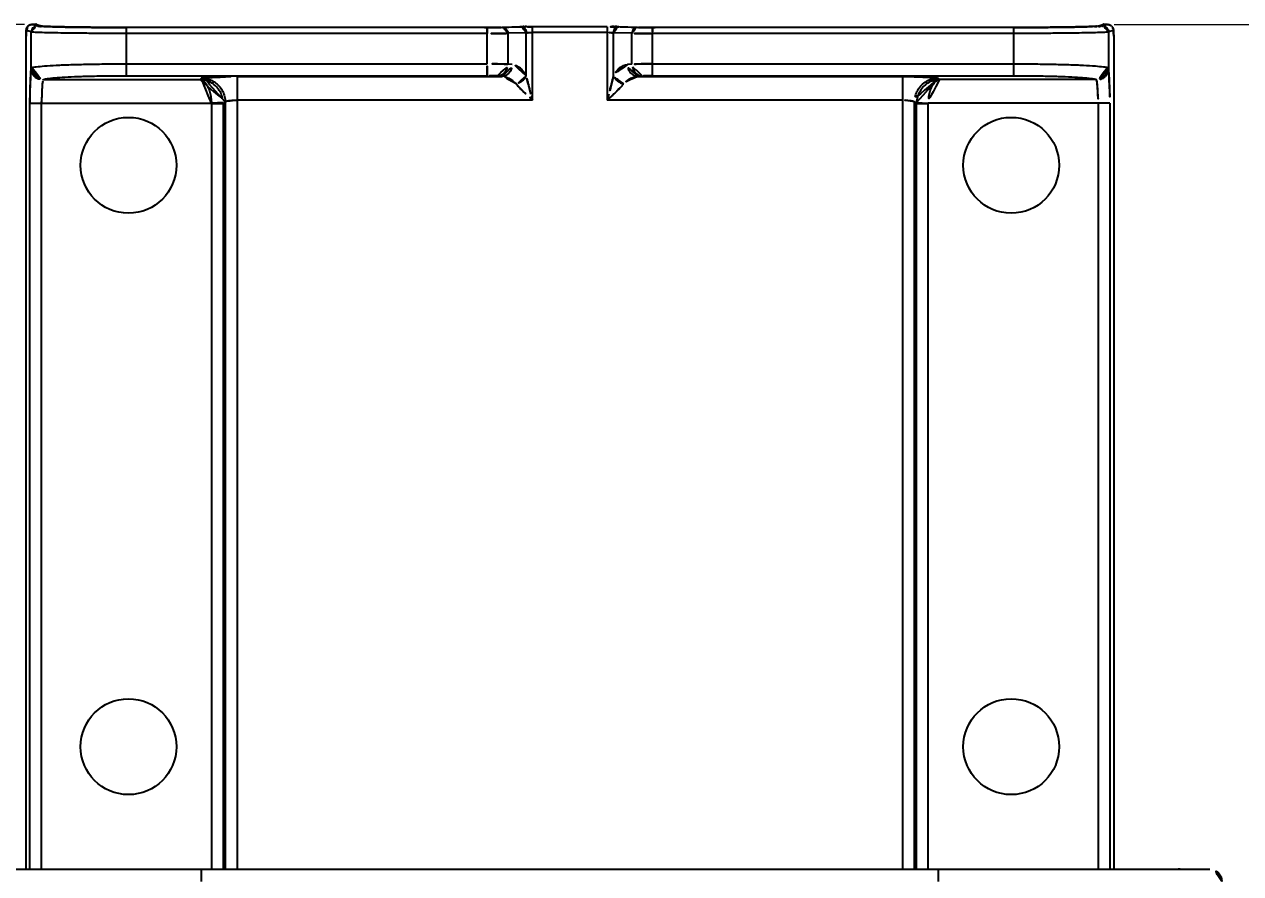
# Model space of a CAD drawing. Extents: x 16296660632 to 16296671741, y -37409619871 to -37409613952.
# Drawn here: x 16296666525 to 16296667037, y -37409616339 to -37409615981 of the extents above; entities that cross this region are included whole.
import ezdxf

# ---------------------------------------------------------------- set-up
doc = ezdxf.new("R2010")
doc.units = 0
doc.header["$LTSCALE"] = 10
doc.header["$MEASUREMENT"] = 0
doc.header["$PDMODE"] = 3
doc.header["$PDSIZE"] = -10
doc.layers.get('0').update_dxf_attribs({"linetype": 'CONTINUOUS'})
doc.layers.get('DEFPOINTS').update_dxf_attribs({"linetype": 'CONTINUOUS'})
doc.styles.add('Daelim Dimension', font='')
doc.styles.get('Daelim Dimension').set_extended_font_data('나눔고딕')
doc.dimstyles.new('DEFAULT', dxfattribs={"dimscale": 2, "dimtxt": 2, "dimasz": 2, "dimexe": 0, "dimexo": 2, "dimgap": 1, "dimtad": 1, "dimdec": 1, "dimzin": 9, "dimdsep": 46, "dimtxsty": 'Daelim Dimension', "dimcen": 0.5, "dimclrd": 252, "dimclre": 252, "dimclrt": 3, "dimadec": 1, "dimazin": 0, "dimtfac": 1, "dimtdec": 1, "dimtix": 1, "dimtmove": 0, "dimatfit": 3, "dimfxl": 1, "dimtolj": 1, "dimtzin": 1, "dimlwd": 9, "dimlwe": 9, "dimarcsym": 0})

# ---------------------------------------------------------------- blocks, each defined once
blk = doc.blocks.new('*D14')
at = {"color": 5, "lineweight": 9, "transparency": 16777216}
for p, q in [((16296666524.84889, -37409615981.183327), (16296665989.482571, -37409615981.183327)), ((16296665989.482571, -37409616453.130371), (16296665989.482571, -37409615985.183327)), ((16296666509.50843, -37409616457.130371), (16296665989.482571, -37409616457.130371))]:
    blk.add_line(p, q, dxfattribs=at)
at = {"color": 5, "transparency": 16777216}
for points in [[(16296665988.81591, -37409615985.183327), (16296665990.14924, -37409615985.183327), (16296665989.482571, -37409615981.183327)], [(16296665988.81591, -37409616453.130371), (16296665990.14924, -37409616453.130371), (16296665989.482571, -37409616457.130371)]]:
    blk.add_solid(points, dxfattribs=at)
at = {"layer": 'DEFPOINTS', "color": 0, "transparency": 16777216}
for p in [(16296665989.482571, -37409615981.183327), (16296666528.84889, -37409615981.183327), (16296666513.50843, -37409616457.130371)]:
    blk.add_point(p, dxfattribs=at)
at = {"color": 7, "lineweight": 0, "transparency": 16777216, "insert": (16296665960.265129, -37409616219.156853), "char_height": 50, "attachment_point": 5, "rotation": 90, "style": 'Daelim Dimension'}
blk.add_mtext('\\A1;476', dxfattribs=at)
blk = doc.blocks.new('*D18')
at = {"color": 5, "lineweight": 9, "transparency": 16777216}
for p, q in [((16296666984.05685, -37409615981.176826), (16296667317.70569, -37409615981.176826)), ((16296667317.70569, -37409615985.176826), (16296667317.70569, -37409617133.132668)), ((16296667313.70569, -37409617137.132668), (16296667317.70569, -37409617137.132668))]:
    blk.add_line(p, q, dxfattribs=at)
at = {"color": 5, "transparency": 16777216}
for points in [[(16296667317.039021, -37409615985.176826), (16296667318.372351, -37409615985.176826), (16296667317.70569, -37409615981.176826)], [(16296667317.039021, -37409617133.132668), (16296667318.372351, -37409617133.132668), (16296667317.70569, -37409617137.132668)]]:
    blk.add_solid(points, dxfattribs=at)
at = {"layer": 'DEFPOINTS', "color": 0, "transparency": 16777216}
for p in [(16296666980.05685, -37409615981.176826), (16296667317.70569, -37409617137.132668), (16296667317.70569, -37409617137.132668)]:
    blk.add_point(p, dxfattribs=at)
at = {"color": 7, "lineweight": 0, "transparency": 16777216, "insert": (16296667288.488239, -37409616559.154747), "char_height": 50, "attachment_point": 5, "rotation": 90, "style": 'Daelim Dimension'}
blk.add_mtext('\\A1;1156', dxfattribs=at)

msp = doc.modelspace()

# ---------------------------------------------------------------- linework, layer by layer
at = {"color": 9, "linetype": 'Continuous'}
for p, q in [((16296666530.208031, -37409615981.901016), (16296666528.144239, -37409615981.213654)), ((16296666529.768169, -37409615981.171806), (16296666529.76824, -37409615981.171806)), ((16296666529.76824, -37409615981.171806), (16296666529.77923, -37409615981.172478)), ((16296666529.77923, -37409615981.172478), (16296666531.961149, -37409615981.899193)), ((16296666530.09523, -37409615981.223557), (16296666530.08354, -37409615981.219749)), ((16296666719.877279, -37409615982.521332), (16296666567.656639, -37409615982.521332)), ((16296666567.656639, -37409615982.521332), (16296666567.656639, -37409616002.812531)), ((16296666724.38098, -37409615982.459198), (16296666724.40802, -37409615982.458923)), ((16296666734.166969, -37409615982.22023), (16296666726.37274, -37409615982.455872)), ((16296666733.62015, -37409615982.179871), (16296666733.64735, -37409615982.179604)), ((16296666733.62015, -37409615982.179871), (16296666733.64735, -37409615982.179604)), ((16296666737.19805, -37409615982.143677), (16296666737.19805, -37409615982.143806)), ((16296666770.466, -37409615982.172234), (16296666738.930111, -37409615982.172234)), ((16296666738.930111, -37409616013.102013), (16296666738.930111, -37409615982.172234)), ((16296666770.466, -37409615982.172234), (16296666770.466, -37409616013.102013)), ((16296666772.34482, -37409615982.143677), (16296666772.34482, -37409615982.143806)), ((16296666783.023371, -37409615982.455872), (16296666775.229139, -37409615982.22023)), ((16296666775.92272, -37409615982.179871), (16296666775.895519, -37409615982.179604)), ((16296666775.895519, -37409615982.179604), (16296666775.92272, -37409615982.179871)), ((16296666785.1619, -37409615982.459198), (16296666785.134859, -37409615982.458923)), ((16296666941.73947, -37409615982.521332), (16296666789.589479, -37409615982.521332)), ((16296666941.73947, -37409616002.812531), (16296666941.73947, -37409615982.521332)), ((16296666977.434959, -37409615981.899193), (16296666979.616871, -37409615981.172478)), ((16296666981.25186, -37409615981.213654), (16296666979.18808, -37409615981.901016)), ((16296666979.30088, -37409615981.223557), (16296666979.31275, -37409615981.219704)), ((16296666979.616871, -37409615981.172478), (16296666979.628309, -37409615981.171806)), ((16296666979.628309, -37409615981.171806), (16296666979.62837, -37409615981.171806)), ((16296666525.51915, -37409615986.168556), (16296666525.512289, -37409615986.168556)), ((16296666525.51232, -37409615986.151863), (16296666525.51915, -37409615986.168556)), ((16296666527.71133, -37409615984.400597), (16296666525.647671, -37409615983.713272)), ((16296666527.711411, -37409615999.7509), (16296666527.71133, -37409615984.400597)), ((16296666719.87755, -37409615985.02095), (16296666567.659109, -37409615985.02095)), ((16296666719.87755, -37409615997.819382), (16296666719.87755, -37409615985.02095)), ((16296666736.33213, -37409615984.719841), (16296666728.5378, -37409615984.95549)), ((16296666728.5378, -37409615984.95549), (16296666728.5378, -37409615997.950401)), ((16296666736.332029, -37409616002.903969), (16296666736.33213, -37409615984.719841)), ((16296666770.4662, -37409615984.671837), (16296666738.930111, -37409615984.671837)), ((16296666780.858311, -37409615984.95549), (16296666773.063681, -37409615984.719833)), ((16296666773.064079, -37409616002.903969), (16296666773.063681, -37409615984.719833)), ((16296666780.858311, -37409615997.950401), (16296666780.858311, -37409615984.95549)), ((16296666941.737, -37409615985.02095), (16296666789.51856, -37409615985.02095)), ((16296666789.518881, -37409616002.812531), (16296666789.51856, -37409615985.02095)), ((16296666981.68478, -37409615984.400597), (16296666981.68461, -37409615999.750366)), ((16296666983.74844, -37409615983.713272), (16296666981.68478, -37409615984.400597)), ((16296666983.876961, -37409615986.168556), (16296666983.883789, -37409615986.151863)), ((16296666983.88381, -37409615986.168556), (16296666983.876961, -37409615986.168556)), ((16296666567.656639, -37409615997.819382), (16296666719.87755, -37409615997.819382)), ((16296666730.43442, -37409615998.122566), (16296666728.5378, -37409615997.950401)), ((16296666780.858311, -37409615997.950401), (16296666778.961691, -37409615998.122566)), ((16296666789.51856, -37409615997.819382), (16296666941.73947, -37409615997.819382)), ((16296666567.656639, -37409616002.812531), (16296666719.85581, -37409616002.812531)), ((16296666614.442881, -37409616003.115707), (16296666726.104151, -37409616003.1157)), ((16296666614.442881, -37409616003.115707), (16296666614.442881, -37409616337.130432)), ((16296666726.104151, -37409616003.1157), (16296666724.20767, -37409616002.94355)), ((16296666785.188431, -37409616002.94355), (16296666783.29196, -37409616003.1157)), ((16296666783.29196, -37409616003.1157), (16296666894.95323, -37409616003.115707)), ((16296666789.518881, -37409616002.812531), (16296666941.73947, -37409616002.812531)), ((16296666894.95323, -37409616337.130478), (16296666894.95323, -37409616003.115707)), ((16296666532.911369, -37409616004.425903), (16296666598.898211, -37409616004.425903)), ((16296666599.46343, -37409616003.860687), (16296666598.898211, -37409616004.425903)), ((16296666910.49789, -37409616004.425903), (16296666909.932671, -37409616003.860687)), ((16296666976.48477, -37409616004.425911), (16296666910.49789, -37409616004.425903)), ((16296666609.44973, -37409616013.846977), (16296666608.636181, -37409616014.660522)), ((16296666609.44973, -37409616013.846977), (16296666609.44973, -37409616337.130432)), ((16296666738.930111, -37409616013.102013), (16296666614.442881, -37409616013.102013)), ((16296666894.95323, -37409616013.102013), (16296666770.466, -37409616013.102013)), ((16296666900.75992, -37409616014.660522), (16296666899.946381, -37409616013.846977)), ((16296666899.946381, -37409616337.130478), (16296666899.946381, -37409616013.846977)), ((16296666527.091379, -37409616014.412201), (16296666603.636869, -37409616014.412201)), ((16296666527.091379, -37409616337.130432), (16296666527.091379, -37409616014.412201)), ((16296666532.08453, -37409616337.130432), (16296666532.08453, -37409616014.412201)), ((16296666608.62278, -37409616014.164558), (16296666603.636869, -37409616014.412201)), ((16296666608.636181, -37409616014.660522), (16296666603.64304, -37409616014.660522)), ((16296666603.64304, -37409616014.660522), (16296666603.64304, -37409616337.130432)), ((16296666608.636181, -37409616014.660522), (16296666608.636181, -37409616337.130432)), ((16296666905.753071, -37409616014.660522), (16296666900.75992, -37409616014.660522)), ((16296666900.75992, -37409616337.130478), (16296666900.75992, -37409616014.660522)), ((16296666900.773331, -37409616014.164558), (16296666905.75923, -37409616014.412201)), ((16296666905.753071, -37409616337.130478), (16296666905.753071, -37409616014.660522)), ((16296666982.304729, -37409616014.412201), (16296666905.75923, -37409616014.412201)), ((16296666977.311581, -37409616014.411613), (16296666977.311581, -37409616337.130432)), ((16296666982.304729, -37409616014.412201), (16296666982.304729, -37409616337.130432)), ((16296666599.52136, -37409616342.392113), (16296666599.52136, -37409616337.130432)), ((16296666909.87476, -37409616337.130432), (16296666909.87476, -37409616342.392113))]:
    msp.add_line(p, q, dxfattribs=at)
at = {"color": 7, "linetype": 'Continuous'}
for p, q in [((16296666530.09523, -37409615981.223557), (16296666532.277149, -37409615981.950279)), ((16296666724.38098, -37409615982.459198), (16296666733.62015, -37409615982.179871)), ((16296666775.92272, -37409615982.179871), (16296666785.16189, -37409615982.459198)), ((16296666977.146021, -37409615981.941269), (16296666979.30088, -37409615981.223557)), ((16296666525.512289, -37409616337.130432), (16296666525.512289, -37409615986.168556)), ((16296666983.88381, -37409615986.168556), (16296666983.88381, -37409616337.130432)), ((16296666484.966961, -37409616337.130432), (16296667024.42915, -37409616337.130432))]:
    msp.add_line(p, q, dxfattribs=at)
at = {"color": 9, "linetype": 'Continuous'}
for centre in [(16296666568.69805, -37409616040.564201), (16296666940.69805, -37409616040.564201), (16296666568.69805, -37409616285.564201), (16296666940.69805, -37409616285.564201)]:
    msp.add_circle(centre, 20.192124, dxfattribs=at)
at = {"color": 7, "linetype": 'Continuous'}
msp.add_arc((16296667024.42915, -37409616342.130432), 5, 356.99990053, 90, dxfattribs=at)
for points, start_tangent, end_tangent in [([(16296666526.19241, -37409615982.142952), (16296666526.10111, -37409615982.263), (16296666525.869101, -37409615982.659142), (16296666525.713449, -37409615983.081123), (16296666525.631741, -37409615983.484047), (16296666525.59446, -37409615983.82386), (16296666525.567459, -37409615984.206482), (16296666525.54435, -37409615984.676842), (16296666525.531099, -37409615985.048447)], (-0.6288241479, -0.7775475491), (-0.0306258522, -0.9995309186)), ([(16296666526.500891, -37409615981.823669), (16296666526.39286, -37409615981.922997), (16296666526.19241, -37409615982.142952)], (-0.7555990563, -0.6550344007), (-0.6288241478, -0.7775475491)), ([(16296666527.48032, -37409615981.299477), (16296666527.095591, -37409615981.439987), (16296666526.72975, -37409615981.64724), (16296666526.500891, -37409615981.823669)], (-0.9640989632, -0.2655431964), (-0.7555990563, -0.6550344007)), ([(16296666528.556589, -37409615981.189423), (16296666528.40196, -37409615981.193512), (16296666528.20779, -37409615981.20015), (16296666528.04048, -37409615981.208748), (16296666527.81831, -37409615981.23053), (16296666527.48032, -37409615981.299477)], (-0.9997112935, -0.024027686), (-0.9640989632, -0.2655431964)), ([(16296666529.141211, -37409615981.178627), (16296666528.926769, -37409615981.181961), (16296666528.641689, -37409615981.187469), (16296666528.556589, -37409615981.189423)], (-0.9998994167, -0.0141829618), (-0.9997112935, -0.0240276858)), ([(16296666529.50379, -37409615981.174202), (16296666529.256571, -37409615981.177071), (16296666529.141211, -37409615981.178627)], (-0.999946706, -0.0103240076), (-0.9998994167, -0.0141829618)), ([(16296666529.76803, -37409615981.171806), (16296666529.63656, -37409615981.17292), (16296666529.50379, -37409615981.174202)], (-0.9999692995, -0.0078358209), (-0.999946706, -0.0103240077)), ([(16296666530.08346, -37409615981.220001), (16296666529.8857, -37409615981.177757), (16296666529.76796, -37409615981.171761)], (-0.9525057027, 0.3045207486), (-0.999968958, -0.0078792844)), ([(16296666533.609131, -37409615982.055298), (16296666533.347481, -37409615982.040009), (16296666533.00882, -37409615982.017632), (16296666532.73328, -37409615981.996223), (16296666532.518881, -37409615981.97625), (16296666532.363871, -37409615981.958481), (16296666532.2684, -37409615981.944557), (16296666532.263439, -37409615981.943619)], (-0.9984448211, 0.0557488944), (-0.9819135342, 0.1893299011)), ([(16296666566.169451, -37409615982.493813), (16296666564.795031, -37409615982.492188), (16296666562.76445, -37409615982.488083), (16296666560.77692, -37409615982.482063), (16296666558.837839, -37409615982.474243), (16296666556.951639, -37409615982.464691), (16296666555.122311, -37409615982.453522), (16296666553.353451, -37409615982.440826), (16296666551.64822, -37409615982.426727), (16296666550.009439, -37409615982.411293), (16296666548.43988, -37409615982.394623), (16296666546.941669, -37409615982.376846), (16296666545.51627, -37409615982.358047), (16296666544.16481, -37409615982.338318), (16296666542.888201, -37409615982.317757), (16296666541.687019, -37409615982.296478), (16296666540.561291, -37409615982.274544), (16296666539.51083, -37409615982.252037), (16296666538.535339, -37409615982.229073), (16296666537.6343, -37409615982.205719), (16296666536.80677, -37409615982.18206), (16296666536.052151, -37409615982.158188), (16296666535.370211, -37409615982.134209), (16296666534.76029, -37409615982.110283), (16296666534.221149, -37409615982.08651), (16296666533.750931, -37409615982.063026), (16296666533.609131, -37409615982.055298)], (-0.9999996442, 0.000843539), (-0.9984448211, 0.0557488945)), ([(16296666567.91181, -37409615982.494537), (16296666566.862089, -37409615982.494278), (16296666566.169451, -37409615982.493813)], (-1, -0.0000038852), (-0.9999996442, 0.000843539)), ([(16296666718.682541, -37409615982.49469), (16296666718.804411, -37409615982.494629), (16296666718.92947, -37409615982.494591), (16296666719.060061, -37409615982.494537), (16296666719.199841, -37409615982.494492), (16296666719.352341, -37409615982.494438), (16296666719.521191, -37409615982.49437), (16296666719.71022, -37409615982.494293), (16296666719.923519, -37409615982.494186), (16296666720.165171, -37409615982.494072), (16296666720.43869, -37409615982.493919), (16296666720.741619, -37409615982.493713), (16296666721.071251, -37409615982.493393), (16296666721.447491, -37409615982.492752)], (0.9999992688, 0.0012093051), (0.9999974378, 0.0022637325)), ([(16296666721.447491, -37409615982.492752), (16296666721.851021, -37409615982.491524), (16296666722.246559, -37409615982.489609), (16296666722.629789, -37409615982.486992), (16296666723.001801, -37409615982.483627), (16296666723.367559, -37409615982.479393), (16296666723.72896, -37409615982.47403), (16296666724.08123, -37409615982.467293), (16296666724.40802, -37409615982.458923)], (0.9999974378, 0.0022637325), (0.9995434213, 0.0302150462)), ([(16296666733.64735, -37409615982.179604), (16296666734.300341, -37409615982.164749), (16296666735.148529, -37409615982.153397), (16296666735.79594, -37409615982.148117)], (0.9995424176, 0.0302482311), (0.9999799155, 0.0063378644)), ([(16296666735.79594, -37409615982.148117), (16296666736.135719, -37409615982.146263), (16296666737.19805, -37409615982.143806)], (0.9999799155, 0.0063378644), (1, -0.0000059757)), ([(16296666772.34482, -37409615982.143806), (16296666773.407909, -37409615982.146263), (16296666773.747761, -37409615982.148117)], (1, 0.0000072572), (0.9999798873, -0.0063423206)), ([(16296666773.747761, -37409615982.148117), (16296666774.39513, -37409615982.153397), (16296666775.24309, -37409615982.164757), (16296666775.895519, -37409615982.179604)], (0.9999798873, -0.0063423205), (0.9995425725, -0.0302431098)), ([(16296666785.134859, -37409615982.458923), (16296666785.4051, -37409615982.466019), (16296666785.688339, -37409615982.471832), (16296666785.992121, -37409615982.476837), (16296666786.32023, -37409615982.481194), (16296666786.67333, -37409615982.484917), (16296666787.05011, -37409615982.488022), (16296666787.441429, -37409615982.490387), (16296666787.83606, -37409615982.492027), (16296666787.965441, -37409615982.492416)], (0.9995433608, -0.0302170471), (0.9999962239, -0.0027481202)), ([(16296666787.965441, -37409615982.492416), (16296666788.21603, -37409615982.492996), (16296666788.55168, -37409615982.493477), (16296666788.841961, -37409615982.493736), (16296666789.10627, -37409615982.493927), (16296666789.34511, -37409615982.494057), (16296666789.558689, -37409615982.494164), (16296666789.749069, -37409615982.494247), (16296666789.91869, -37409615982.494324), (16296666790.07309, -37409615982.494377), (16296666790.21921, -37409615982.494453), (16296666790.364031, -37409615982.494499), (16296666790.51453, -37409615982.49456), (16296666790.6777, -37409615982.494614), (16296666790.859591, -37409615982.49469)], (0.9999962239, -0.0027481202), (0.9999997267, -0.0007393585)), ([(16296666943.22843, -37409615982.493797), (16296666942.08116, -37409615982.494453), (16296666941.484289, -37409615982.494537)], (-0.9999996434, -0.0008444857), (-1, 0.0000038771)), ([(16296666975.83573, -37409615982.052559), (16296666975.462521, -37409615982.072517), (16296666975.043289, -37409615982.092583), (16296666974.57729, -37409615982.112694), (16296666974.06382, -37409615982.132797), (16296666973.5023, -37409615982.15284), (16296666972.892361, -37409615982.172768), (16296666972.23366, -37409615982.19252), (16296666971.525909, -37409615982.212059), (16296666970.768669, -37409615982.231339), (16296666969.961531, -37409615982.250328), (16296666969.104271, -37409615982.268967), (16296666968.196751, -37409615982.287231), (16296666967.238859, -37409615982.305054), (16296666966.23052, -37409615982.322403), (16296666965.171789, -37409615982.339233), (16296666964.062969, -37409615982.355476), (16296666962.90449, -37409615982.371117), (16296666961.69684, -37409615982.38607), (16296666960.440651, -37409615982.400307), (16296666959.136681, -37409615982.413757), (16296666957.786091, -37409615982.426376), (16296666956.390301, -37409615982.43811), (16296666954.950689, -37409615982.448891), (16296666953.46876, -37409615982.458672), (16296666951.946211, -37409615982.467407), (16296666950.384939, -37409615982.475021), (16296666948.78701, -37409615982.481468), (16296666947.154699, -37409615982.486687), (16296666945.49065, -37409615982.490639), (16296666943.798241, -37409615982.493248), (16296666943.22843, -37409615982.493797)], (-0.9983926179, -0.0566761012), (-0.9999996434, -0.0008444857)), ([(16296666976.446581, -37409615982.013321), (16296666976.16357, -37409615982.032791), (16296666975.83573, -37409615982.052559)], (-0.9972468746, -0.0741530243), (-0.9983926179, -0.0566761012)), ([(16296666976.75457, -37409615981.988274), (16296666976.68499, -37409615981.994324), (16296666976.446581, -37409615982.013321)], (-0.995981579, -0.0895583288), (-0.9972468746, -0.0741530244)), ([(16296666979.62813, -37409615981.171761), (16296666979.49745, -37409615981.179268), (16296666979.31283, -37409615981.219963)], (-0.9999687579, 0.0079046376), (-0.9524703381, -0.3046313428)), ([(16296666980.82394, -37409615981.189056), (16296666980.65872, -37409615981.185463), (16296666980.377911, -37409615981.180473), (16296666980.055611, -37409615981.176033), (16296666979.687361, -37409615981.172287), (16296666979.62809, -37409615981.171806)], (-0.9997196332, 0.0236781534), (-0.9999693034, 0.0078353214)), ([(16296666982.805229, -37409615981.74929), (16296666982.422359, -37409615981.500183), (16296666982.03019, -37409615981.333908), (16296666981.67185, -37409615981.245041), (16296666981.42185, -37409615981.213654), (16296666981.26103, -37409615981.203392), (16296666981.09815, -37409615981.196777), (16296666980.89946, -37409615981.190918), (16296666980.82394, -37409615981.189056)], (-0.7851682653, 0.6192824842), (-0.9997196332, 0.0236781533)), ([(16296666983.150511, -37409615982.079376), (16296666982.805229, -37409615981.74929)], (-0.6540010374, 0.7564936503), (-0.7851682652, 0.6192824843)), ([(16296666983.68285, -37409615983.082443), (16296666983.636511, -37409615982.930603), (16296666983.433661, -37409615982.479507), (16296666983.150511, -37409615982.079376)], (-0.2639903566, 0.9645253193), (-0.6540010374, 0.7564936504)), ([(16296666983.869619, -37409615985.209503), (16296666983.84947, -37409615984.621964), (16296666983.824381, -37409615984.136017), (16296666983.79377, -37409615983.736893), (16296666983.746651, -37409615983.370743), (16296666983.68285, -37409615983.082443)], (-0.0265938332, 0.9996463215), (-0.2639903566, 0.9645253193)), ([(16296666525.52532, -37409615985.254189), (16296666525.513411, -37409615985.949539), (16296666525.512171, -37409615986.151703)], (-0.0255139477, -0.9996744663), (-0.0034279371, -0.9999941246)), ([(16296666525.531099, -37409615985.048447), (16296666525.52532, -37409615985.254189)], (-0.0306258522, -0.9995309186), (-0.0255139475, -0.9996744663)), ([(16296666983.88394, -37409615986.151703), (16296666983.882429, -37409615985.919388), (16296666983.869619, -37409615985.209503)], (-0.0034299899, 0.9999941176), (-0.0265938332, 0.9996463215)), ([(16296667011.83111, -37409616337.130432), (16296667011.08672, -37409616337.130432), (16296667010.815861, -37409616337.130432)], (-1, 0.0000084166), (-1, -0.0000035979))]:
    msp.add_spline(points, degree=3, dxfattribs=dict(at, start_tangent=start_tangent, end_tangent=end_tangent))
at = {"color": 9, "linetype": 'Continuous'}
for points, start_tangent, end_tangent in [([(16296666526.199011, -37409615982.148247), (16296666526.06922, -37409615982.325272), (16296666525.838381, -37409615982.75724), (16296666525.696051, -37409615983.225906), (16296666525.64769, -37409615983.71328)], (-0.6260837783, -0.7797557967), (-0.0009074042, -0.9999995883)), ([(16296666527.711451, -37409615984.400642), (16296666527.902149, -37409615983.444603), (16296666528.443489, -37409615982.633949), (16296666529.25316, -37409615982.091949), (16296666530.208031, -37409615981.901016)], (0.0009122747, 0.9999995839), (0.9999995818, 0.0009145022)), ([(16296666529.12925, -37409615981.179626), (16296666528.84524, -37409615981.184357), (16296666528.598881, -37409615981.189659), (16296666528.397869, -37409615981.195381), (16296666528.316799, -37409615981.198357), (16296666528.24995, -37409615981.201393), (16296666528.198311, -37409615981.204437), (16296666528.16284, -37409615981.20752), (16296666528.144239, -37409615981.213654)], (-0.999893444, -0.0145979705), (0.9487603623, -0.3159964792)), ([(16296666529.54928, -37409615981.174507), (16296666529.12925, -37409615981.179626)], (-0.9999505078, -0.0099489707), (-0.9998934439, -0.0145979707)), ([(16296666529.77923, -37409615981.172478), (16296666529.54928, -37409615981.174507)], (-0.9999699996, -0.0077459635), (-0.9999505078, -0.0099489708)), ([(16296666530.083389, -37409615981.220222), (16296666529.77923, -37409615981.172478)], (-0.9528000659, 0.3035984756), (-0.9999995818, -0.0009145021)), ([(16296666530.755239, -37409615982.002991), (16296666530.208031, -37409615981.901016)], (-0.9967825565, 0.0801531972), (-0.9489833858, 0.3153260748)), ([(16296666531.24934, -37409615982.023628), (16296666530.755239, -37409615982.002991)], (-0.9996302895, 0.0271897818), (-0.9967825565, 0.0801531972)), ([(16296666531.891121, -37409615982.047737), (16296666531.24934, -37409615982.023628)], (-0.9989244643, 0.0463671709), (-0.9996302895, 0.0271897819)), ([(16296666531.961149, -37409615981.899193), (16296666532.954241, -37409615982.016434)], (0.9489758494, -0.3153487551), (0.9996215227, -0.027510203)), ([(16296666532.272051, -37409615981.949097), (16296666531.961149, -37409615981.899193)], (-0.9506727995, 0.310195468), (-0.9999995818, -0.0009145019)), ([(16296666533.599461, -37409615982.140732), (16296666531.891121, -37409615982.047737)], (-0.9987123112, 0.050731839), (-0.9989244643, 0.046367171)), ([(16296666532.954241, -37409615982.016434), (16296666533.568649, -37409615982.03965)], (0.9996215227, -0.0275102031), (0.9989172428, -0.0465224892)), ([(16296666567.656639, -37409615982.521332), (16296666560.589121, -37409615982.509598), (16296666553.767151, -37409615982.474777), (16296666547.44211, -37409615982.418083), (16296666541.844641, -37409615982.341591), (16296666537.174601, -37409615982.248016), (16296666533.599461, -37409615982.140732)], (-1, 0.0000022014), (-0.9987123112, 0.050731839)), ([(16296666533.609791, -37409615982.041588), (16296666535.206341, -37409615982.128906), (16296666536.677299, -37409615982.186546)], (0.998872678, -0.0474697085), (0.9995617512, -0.0296024589)), ([(16296666536.677299, -37409615982.186546), (16296666538.639271, -37409615982.232079), (16296666543.125031, -37409615982.322021), (16296666548.50351, -37409615982.395554), (16296666554.58222, -37409615982.450027), (16296666561.140039, -37409615982.483467), (16296666567.596161, -37409615982.494667)], (0.9995617512, -0.0296024589), (0.9999999883, -0.0001531445)), ([(16296666719.876631, -37409615985.02095), (16296666719.87665, -37409615984.074516), (16296666719.876699, -37409615983.268898), (16296666719.87678, -37409615982.724037), (16296666719.878361, -37409615982.521332)], (0.0000033613, 1), (0.1350275601, 0.9908418431)), ([(16296666722.92556, -37409615982.510033), (16296666721.43327, -37409615982.518478), (16296666719.877279, -37409615982.521332)], (-0.9999699248, -0.0077556138), (-1, -0.0000034133)), ([(16296666725.785259, -37409615982.471107), (16296666725.45083, -37409615982.47802), (16296666724.284769, -37409615982.496338), (16296666722.92556, -37409615982.510033)], (-0.9997527945, -0.0222339783), (-0.9999699248, -0.0077556138)), ([(16296666726.37274, -37409615982.455872), (16296666725.785259, -37409615982.471107)], (-0.9995435722, -0.0302100515), (-0.9997527946, -0.0222339782)), ([(16296666728.5378, -37409615984.95549), (16296666728.367599, -37409615984.003906), (16296666727.897011, -37409615983.195633), (16296666727.196911, -37409615982.652351), (16296666726.37274, -37409615982.455872)], (-0.0075580459, 0.9999714376), (-0.9999492549, 0.0100741067)), ([(16296666734.939619, -37409615982.201973), (16296666734.166969, -37409615982.22023)], (-0.9998357226, -0.0181253359), (-0.9995404746, -0.0303123689)), ([(16296666736.332029, -37409615984.719849), (16296666736.161831, -37409615983.768288), (16296666735.691259, -37409615982.960007), (16296666734.991171, -37409615982.416733), (16296666734.166969, -37409615982.22023)], (-0.0075580496, 0.9999714375), (-0.9999492549, 0.0100741057)), ([(16296666735.90591, -37409615982.188118), (16296666735.396, -37409615982.194672), (16296666734.939619, -37409615982.201973)], (-0.9999340135, -0.0114877607), (-0.9998357226, -0.0181253359)), ([(16296666738.930111, -37409615982.172234), (16296666737.04529, -37409615982.17804), (16296666735.90591, -37409615982.188118)], (-0.9999999734, 0.0002307548), (-0.9999340135, -0.0114877607)), ([(16296666773.99819, -37409615982.194641), (16296666772.34841, -37409615982.178017), (16296666770.466, -37409615982.172234)], (-0.9999000273, 0.0141398508), (-0.999999999, -0.0000448682)), ([(16296666773.064079, -37409615984.719849), (16296666773.23427, -37409615983.768303), (16296666773.70484, -37409615982.960007), (16296666774.40494, -37409615982.416733), (16296666775.229139, -37409615982.22023)], (0.0075580414, 0.9999714376), (0.9999492549, 0.0100741058)), ([(16296666774.45505, -37409615982.201881), (16296666773.99819, -37409615982.194641)], (-0.999838102, 0.0179936024), (-0.9999000273, 0.0141398508)), ([(16296666775.229139, -37409615982.22023), (16296666774.45505, -37409615982.201881)], (-0.9995288379, 0.0306936838), (-0.999838102, 0.0179936024)), ([(16296666780.858311, -37409615984.95549), (16296666781.0285, -37409615984.003929), (16296666781.499081, -37409615983.195663), (16296666782.199169, -37409615982.652367), (16296666783.023371, -37409615982.455872)], (0.0075580415, 0.9999714376), (0.9999492549, 0.0100741057)), ([(16296666783.616859, -37409615982.471237), (16296666783.023371, -37409615982.455872)], (-0.9997541841, 0.0221714091), (-0.9995434799, 0.0302131056)), ([(16296666786.510019, -37409615982.51033), (16296666785.134701, -37409615982.496643), (16296666783.954969, -37409615982.47821), (16296666783.616859, -37409615982.471237)], (-0.9999708518, 0.0076351583), (-0.9997541841, 0.022171409)), ([(16296666789.589479, -37409615982.521332), (16296666788.01919, -37409615982.518677), (16296666786.510019, -37409615982.51033)], (-0.9999999869, -0.0001620329), (-0.9999708518, 0.0076351583)), ([(16296666789.589479, -37409615982.521332), (16296666789.51969, -37409615982.724052), (16296666789.5198, -37409615983.268898), (16296666789.51988, -37409615984.074516), (16296666789.51856, -37409615985.02095)], (-0.9871617597, -0.1597236994), (-0.0020693218, -0.999997859)), ([(16296666975.79665, -37409615982.140732), (16296666972.22151, -37409615982.248016), (16296666967.55147, -37409615982.341591), (16296666961.954, -37409615982.418083), (16296666955.62895, -37409615982.474777), (16296666948.80699, -37409615982.509598), (16296666941.73947, -37409615982.521332)], (-0.9987123115, -0.0507318322), (-1, -0.0000022012)), ([(16296666941.84771, -37409615982.494659), (16296666948.24206, -37409615982.483521), (16296666954.794359, -37409615982.450157), (16296666960.875959, -37409615982.395737), (16296666966.256639, -37409615982.322258), (16296666970.74542, -37409615982.232361), (16296666972.729679, -37409615982.186249)], (0.9999999844, 0.000176463), (0.9995566502, 0.0297742021)), ([(16296666972.729679, -37409615982.186249), (16296666974.181089, -37409615982.129242), (16296666975.822371, -37409615982.039871)], (0.9995566502, 0.0297742021), (0.9989217444, 0.0464257317)), ([(16296666975.822371, -37409615982.039871), (16296666976.43849, -37409615982.01667), (16296666977.245331, -37409615981.950287)], (0.9989217444, 0.0464257317), (0.9780838347, 0.2082114607)), ([(16296666976.718479, -37409615982.089409), (16296666975.79665, -37409615982.140732)], (-0.9983720103, -0.0570379609), (-0.9987123115, -0.0507318322)), ([(16296666977.12307, -37409615981.949432), (16296666977.434959, -37409615981.899193)], (0.9503544413, 0.311169465), (0.9999995818, -0.0009145021)), ([(16296666978.14677, -37409615982.023628), (16296666976.718479, -37409615982.089409)], (-0.9996302888, -0.0271898083), (-0.9983720103, -0.0570379609)), ([(16296666977.245331, -37409615981.950287), (16296666977.434959, -37409615981.899193)], (0.9780838347, 0.2082114607), (0.9489775282, 0.315343703)), ([(16296666978.640869, -37409615982.002991), (16296666978.14677, -37409615982.023628)], (-0.9967825547, -0.0801532194), (-0.9996302888, -0.0271898082)), ([(16296666979.18808, -37409615981.901016), (16296666978.640869, -37409615982.002991)], (-0.948983406, -0.3153260142), (-0.9967825547, -0.0801532194)), ([(16296666979.312889, -37409615981.220161), (16296666979.616871, -37409615981.172478)], (0.952854554, 0.3034274196), (0.9999995819, -0.0009144056)), ([(16296666981.68465, -37409615984.400642), (16296666981.49395, -37409615983.444603), (16296666980.9526, -37409615982.633926), (16296666980.142929, -37409615982.091942), (16296666979.18808, -37409615981.901016)], (-0.0009122757, 0.9999995839), (-0.9999995818, 0.0009145027)), ([(16296666979.616871, -37409615981.172478), (16296666979.84683, -37409615981.174507)], (0.9999699996, -0.0077459635), (0.9999505078, -0.0099489708)), ([(16296666979.84683, -37409615981.174507), (16296666980.266859, -37409615981.179626)], (0.9999505078, -0.0099489707), (0.9998934439, -0.0145979707)), ([(16296666980.266859, -37409615981.179626), (16296666980.550871, -37409615981.184357), (16296666980.79723, -37409615981.189659), (16296666980.99823, -37409615981.195381), (16296666981.079309, -37409615981.198357), (16296666981.146151, -37409615981.201393), (16296666981.1978, -37409615981.204437), (16296666981.233271, -37409615981.20752), (16296666981.25186, -37409615981.213654)], (0.9998934439, -0.0145979707), (-0.9487603624, -0.315996479)), ([(16296666982.801069, -37409615981.754547), (16296666982.63817, -37409615981.635696), (16296666982.20673, -37409615981.404579), (16296666981.73864, -37409615981.26207), (16296666981.25186, -37409615981.213654)], (-0.783440114, 0.6214672861), (-0.9999995804, 0.0009161306)), ([(16296666525.51914, -37409615986.168556), (16296666525.52297, -37409615985.717163), (16296666525.531811, -37409615985.275017), (16296666525.54491, -37409615984.858139), (16296666525.56151, -37409615984.482529), (16296666525.580851, -37409615984.164223), (16296666525.591299, -37409615984.031563), (16296666525.60216, -37409615983.91922), (16296666525.613319, -37409615983.829224), (16296666525.624689, -37409615983.76355), (16296666525.636181, -37409615983.72422), (16296666525.64768, -37409615983.713226)], (0.0023705014, 0.9999971904), (0.9485943616, -0.3164944505)), ([(16296666567.659109, -37409615985.02095), (16296666560.114201, -37409615985.009209), (16296666552.83844, -37409615984.974373), (16296666546.09297, -37409615984.917686), (16296666540.123631, -37409615984.841202), (16296666535.143221, -37409615984.747673), (16296666531.33004, -37409615984.640388), (16296666528.823071, -37409615984.5233), (16296666527.71133, -37409615984.400597)], (-1, 0.0000022263), (-0.9545989401, 0.2978940475)), ([(16296666728.5378, -37409615984.95549), (16296666727.309549, -37409615984.977623), (16296666725.755739, -37409615984.995941), (16296666723.94483, -37409615985.009628), (16296666721.95615, -37409615985.018089), (16296666719.87755, -37409615985.02095)], (-0.9997429636, -0.0226717175), (-1, -0.0000004447)), ([(16296666738.930111, -37409615984.671837), (16296666737.90279, -37409615984.67765), (16296666737.003189, -37409615984.694267), (16296666736.33213, -37409615984.719841)], (-0.9999999998, 0.0000211281), (-0.9984771112, -0.0551675483)), ([(16296666773.063681, -37409615984.719833), (16296666772.393259, -37409615984.694283), (16296666771.49374, -37409615984.67765), (16296666770.4662, -37409615984.671837)], (-0.9984771999, 0.055165943), (-1, -0.0000046317)), ([(16296666789.51856, -37409615985.02095), (16296666787.43932, -37409615985.018089), (16296666785.45093, -37409615985.009628), (16296666783.64028, -37409615984.995941), (16296666782.086639, -37409615984.977623), (16296666780.858311, -37409615984.95549)], (-1, 0.000002641), (-0.9997429122, 0.0226739836)), ([(16296666981.68478, -37409615984.400597), (16296666980.57304, -37409615984.5233), (16296666978.066071, -37409615984.640388), (16296666974.25288, -37409615984.747673), (16296666969.27248, -37409615984.841202), (16296666963.303141, -37409615984.917686), (16296666956.557671, -37409615984.974373), (16296666949.2819, -37409615985.009209), (16296666941.737, -37409615985.02095)], (-0.9545989441, -0.2978940347), (-1, -0.0000022262)), ([(16296666983.87697, -37409615986.168556), (16296666983.87314, -37409615985.717163), (16296666983.8643, -37409615985.275017), (16296666983.851191, -37409615984.858139), (16296666983.8346, -37409615984.482529), (16296666983.81526, -37409615984.164223), (16296666983.8048, -37409615984.031563), (16296666983.793949, -37409615983.91922), (16296666983.78278, -37409615983.829224), (16296666983.77141, -37409615983.76355), (16296666983.75993, -37409615983.72422), (16296666983.748421, -37409615983.713226)], (-0.0023705018, 0.9999971904), (-0.9485943473, -0.3164944931)), ([(16296666527.94775, -37409615999.432747), (16296666529.784731, -37409615999.063332), (16296666533.244511, -37409615998.718567), (16296666538.178101, -37409615998.413811), (16296666544.37175, -37409615998.162201), (16296666551.56159, -37409615997.974426), (16296666559.43656, -37409615997.858528), (16296666567.656639, -37409615997.819382)], (0.9354787738, 0.3533828856), (1, 0.0000083999)), ([(16296666719.85581, -37409616002.812531), (16296666719.878901, -37409616002.588043), (16296666719.87916, -37409616002.059578), (16296666719.879379, -37409616001.260773), (16296666719.87956, -37409616000.242783), (16296666719.879669, -37409615999.070686), (16296666719.87755, -37409615997.819382)], (0.4622181355, 0.8867662574), (-0.0025715159, 0.9999966936)), ([(16296666728.5378, -37409615997.950401), (16296666726.94837, -37409615997.896133), (16296666724.87718, -37409615997.8545), (16296666722.465469, -37409615997.828331), (16296666719.87755, -37409615997.819382)], (-0.9989697433, 0.0453811857), (-0.9999999999, -0.0000143298)), ([(16296666736.332029, -37409616002.903969), (16296666735.1339, -37409616001.045914), (16296666733.71537, -37409615999.567963), (16296666732.12916, -37409615998.570648), (16296666730.43442, -37409615998.122566)], (-0.4719512522, 0.8816246455), (-0.9958985803, 0.0904766139)), ([(16296666778.961691, -37409615998.122566), (16296666777.26693, -37409615998.570663), (16296666775.6807, -37409615999.567993), (16296666774.26219, -37409616001.045929), (16296666773.064079, -37409616002.903969)], (-0.9958987088, -0.0904751996), (-0.4719511697, -0.8816246897)), ([(16296666789.51856, -37409615997.819397), (16296666787.438761, -37409615997.825111), (16296666785.45055, -37409615997.842041), (16296666783.639999, -37409615997.869453), (16296666782.08643, -37409615997.906113), (16296666780.858311, -37409615997.950401)], (-1, 0.0000015451), (-0.9989678603, -0.045422616)), ([(16296666941.73947, -37409615997.819382), (16296666949.959551, -37409615997.858528), (16296666957.83452, -37409615997.974426), (16296666965.024349, -37409615998.162201), (16296666971.21801, -37409615998.413811), (16296666976.1516, -37409615998.718567), (16296666979.61138, -37409615999.063332), (16296666981.44836, -37409615999.432747)], (1, -0.0000084004), (0.9354787708, -0.3533828936)), ([(16296666527.091379, -37409616014.412201), (16296666527.11121, -37409616011.064377), (16296666527.170219, -37409616007.864983), (16296666527.265141, -37409616005.006088), (16296666527.391581, -37409616002.620934), (16296666527.54269, -37409616000.840736), (16296666527.711411, -37409615999.7509)], (0.0000427818, 0.9999999991), (0.2355434725, 0.9718638138)), ([(16296666527.711411, -37409615999.75074), (16296666527.80504, -37409615999.544502), (16296666527.94775, -37409615999.432747)], (0.2670460253, 0.9636837761), (0.9353855135, 0.3536296668)), ([(16296666527.7115, -37409615999.75061), (16296666528.10729, -37409616001.60849), (16296666529.193291, -37409616003.187439), (16296666530.806459, -37409616004.250412), (16296666532.704599, -37409616004.637833)], (0.0112874968, -0.9999362942), (0.9999414279, -0.010823158)), ([(16296666527.94787, -37409615999.432747), (16296666528.334629, -37409616001.336304), (16296666529.41264, -37409616002.952332), (16296666531.0191, -37409616004.036797), (16296666532.91136, -37409616004.425903)], (0.0062651307, -0.9999803739), (0.9999797593, -0.00636246)), ([(16296666532.911369, -37409616004.425903), (16296666534.517469, -37409616004.056664), (16296666537.544781, -37409616003.71183), (16296666541.862379, -37409616003.40699), (16296666547.283319, -37409616003.155319), (16296666553.576031, -37409616002.967506), (16296666560.46797, -37409616002.851631), (16296666567.656639, -37409616002.812531)], (0.9181874842, 0.3961461142), (1, 0.0000084814)), ([(16296666599.46343, -37409616003.860687), (16296666599.983669, -37409616003.69265), (16296666601.17746, -37409616003.534882), (16296666602.99184, -37409616003.394073), (16296666605.3435, -37409616003.276878), (16296666608.117729, -37409616003.189034), (16296666611.19453, -37409616003.134369), (16296666614.442881, -37409616003.115707)], (0.7052087641, 0.7089997172), (0.9999999908, -0.0001354879)), ([(16296666724.20767, -37409616002.94355), (16296666723.40834, -37409616002.889038), (16296666722.36706, -37409616002.847328), (16296666721.15509, -37409616002.821243), (16296666719.85581, -37409616002.812531)], (-0.9959014129, 0.0904454299), (-0.9999999715, -0.000238831)), ([(16296666724.20767, -37409616002.94355), (16296666725.83906, -37409616002.526657), (16296666727.230209, -37409616001.435806), (16296666728.176241, -37409615999.83165), (16296666728.5378, -37409615997.950401)], (0.9995450522, 0.0301610454), (0.0226874324, 0.9997426071)), ([(16296666726.10429, -37409616003.115707), (16296666727.73571, -37409616002.698807), (16296666729.12686, -37409616001.607941), (16296666730.07287, -37409616000.003777), (16296666730.43442, -37409615998.122566)], (0.9995450523, 0.0301610404), (0.0226873935, 0.999742608)), ([(16296666732.00148, -37409616006.303497), (16296666730.80563, -37409616005.0662), (16296666729.388, -37409616004.080948), (16296666727.800171, -37409616003.41478), (16296666726.104071, -37409616003.1157)], (-0.6261211515, 0.7797257875), (-0.9981735286, 0.0604119752)), ([(16296666736.332029, -37409616002.903969), (16296666735.637671, -37409616003.979713), (16296666734.621019, -37409616004.960091), (16296666733.3722, -37409616005.758209), (16296666732.0019, -37409616006.303322)], (-0.4231810866, -0.9060451247), (-0.9609793072, -0.2766202653)), ([(16296666738.25057, -37409616010.613091), (16296666737.753241, -37409616008.763107), (16296666737.31138, -37409616007.074158), (16296666736.926201, -37409616005.53849), (16296666736.59893, -37409616004.1493), (16296666736.331779, -37409616002.902657)], (-0.2617743505, 0.9651291051), (-0.1966117316, 0.9804814261)), ([(16296666773.06443, -37409616002.902122), (16296666772.795309, -37409616004.157623), (16296666772.466089, -37409616005.554192), (16296666772.08012, -37409616007.09211), (16296666771.63942, -37409616008.776077), (16296666771.14554, -37409616010.613091)], (-0.1967841964, -0.9804468267), (-0.261790934, -0.9651246069)), ([(16296666777.394211, -37409616006.303368), (16296666776.023911, -37409616005.75824), (16296666774.775089, -37409616004.960098), (16296666773.75845, -37409616003.979713), (16296666773.0641, -37409616002.903969)], (-0.9609767458, 0.2766291632), (-0.4231814127, 0.9060449724)), ([(16296666783.29203, -37409616003.1157), (16296666781.595921, -37409616003.414787), (16296666780.00808, -37409616004.080963), (16296666778.590469, -37409616005.066208), (16296666777.39464, -37409616006.303497)], (-0.9981735428, -0.0604117415), (-0.6261211894, -0.7797257571)), ([(16296666783.291821, -37409616003.115707), (16296666781.6604, -37409616002.698807), (16296666780.269251, -37409616001.607948), (16296666779.32324, -37409616000.003777), (16296666778.961691, -37409615998.122566)], (-0.9995450522, 0.0301610433), (-0.0226874137, 0.9997426075)), ([(16296666785.188431, -37409616002.94355), (16296666783.55702, -37409616002.526642), (16296666782.165859, -37409616001.435783), (16296666781.219851, -37409615999.831619), (16296666780.858311, -37409615997.950401)], (-0.9995450523, 0.0301610403), (-0.022687387, 0.9997426081)), ([(16296666789.518881, -37409616002.812531), (16296666788.481421, -37409616002.81823), (16296666787.48678, -37409616002.835136), (16296666786.58073, -37409616002.862534), (16296666785.80344, -37409616002.899193), (16296666785.188431, -37409616002.94355)], (-1, 0.0000084567), (-0.9959081149, -0.0903716036)), ([(16296666894.95323, -37409616003.115707), (16296666898.19327, -37409616003.13427), (16296666901.26895, -37409616003.188797), (16296666904.04018, -37409616003.276382), (16296666906.387369, -37409616003.393021), (16296666908.20509, -37409616003.533539), (16296666909.407761, -37409616003.691757), (16296666909.932671, -37409616003.860687)], (0.9999999894, 0.0001453889), (0.7051412481, -0.7090668658)), ([(16296666941.73947, -37409616002.812531), (16296666948.928141, -37409616002.851631), (16296666955.82008, -37409616002.967506), (16296666962.112789, -37409616003.155319), (16296666967.53373, -37409616003.40699), (16296666971.85133, -37409616003.71183), (16296666974.878639, -37409616004.056664), (16296666976.48477, -37409616004.425911)], (1, -0.0000084821), (0.9181874732, -0.3961461397)), ([(16296666981.44836, -37409615999.432747), (16296666981.061581, -37409616001.336319), (16296666979.98354, -37409616002.95237), (16296666978.37705, -37409616004.036827), (16296666976.484751, -37409616004.425903)], (-0.0062652203, -0.9999803733), (-0.9999799014, -0.0063400899)), ([(16296666981.684669, -37409615999.75061), (16296666981.28886, -37409616001.608482), (16296666980.202841, -37409616003.187424), (16296666978.589661, -37409616004.250389), (16296666976.691509, -37409616004.637787)], (-0.0112978719, -0.999936177), (-0.9999414734, -0.0108189517)), ([(16296666981.44836, -37409615999.432747), (16296666981.58968, -37409615999.542633), (16296666981.68461, -37409615999.750504)], (0.9354562914, -0.3534423954), (0.2670940454, -0.963670468)), ([(16296666981.68461, -37409615999.750366), (16296666981.85339, -37409616000.840408), (16296666982.004471, -37409616002.620148), (16296666982.13076, -37409616005.001457), (16296666982.225691, -37409616007.857643), (16296666982.28475, -37409616011.051933), (16296666982.304729, -37409616014.412201)], (0.2358351656, -0.9717930719), (-0.0000386467, -0.9999999993)), ([(16296666532.08453, -37409616014.412201), (16296666532.104389, -37409616012.17823), (16296666532.16345, -37409616010.044983), (16296666532.258381, -37409616008.139977), (16296666532.384701, -37409616006.551613), (16296666532.53569, -37409616005.365494), (16296666532.704599, -37409616004.63781)], (0.0000098545, 1), (0.3417724671, 0.9397827306)), ([(16296666532.704599, -37409616004.63781), (16296666532.78653, -37409616004.500366), (16296666532.911369, -37409616004.425903)], (0.3419718477, 0.9397101976), (0.9609223159, 0.2768181764)), ([(16296666598.898211, -37409616004.425903), (16296666601.45998, -37409616004.85006), (16296666603.82415, -37409616005.936996), (16296666605.799391, -37409616007.561508), (16296666607.28231, -37409616009.56916), (16296666608.22739, -37409616011.81176), (16296666608.623199, -37409616014.164543)], (0.9995604312, -0.0296469965), (0.0510709798, -0.998695026)), ([(16296666603.636869, -37409616014.412201), (16296666603.444521, -37409616012.049294), (16296666602.983141, -37409616009.782791), (16296666602.26026, -37409616007.737419), (16296666601.29863, -37409616006.062462), (16296666600.146391, -37409616004.915314), (16296666598.898211, -37409616004.425903)], (-0.0249574809, 0.9996885136), (-0.9939369897, 0.1099511737)), ([(16296666609.44973, -37409616013.846977), (16296666609.194151, -37409616011.628647), (16296666608.45233, -37409616009.521149), (16296666607.261339, -37409616007.629807), (16296666605.68067, -37409616006.049133), (16296666603.78933, -37409616004.858109), (16296666601.68181, -37409616004.116272), (16296666599.46343, -37409616003.860687)], (-0.0027390418, 0.9999962488), (-0.9999962488, 0.0027390407)), ([(16296666732.00148, -37409616006.303497), (16296666732.7136, -37409616007.13353), (16296666733.586229, -37409616008.0597), (16296666734.613461, -37409616009.08345), (16296666735.791809, -37409616010.209396), (16296666737.118019, -37409616011.442734)], (0.6255752173, -0.7801638594), (0.7354508986, -0.6775780219)), ([(16296666772.27809, -37409616011.442734), (16296666773.595091, -37409616010.21804), (16296666774.77033, -37409616009.095413), (16296666775.79969, -37409616008.07016), (16296666776.677601, -37409616007.139076), (16296666777.39464, -37409616006.303497)], (0.7354549866, 0.6775735847), (0.6264591895, 0.7794542218)), ([(16296666909.932671, -37409616003.860687), (16296666907.352409, -37409616004.206863), (16296666904.947371, -37409616005.20771), (16296666902.880911, -37409616006.795288), (16296666901.293369, -37409616008.861748), (16296666900.29253, -37409616011.266762), (16296666899.946381, -37409616013.846977)], (-0.9999962488, -0.0027390405), (-0.0027390419, -0.9999962488)), ([(16296666900.772909, -37409616014.164543), (16296666901.170601, -37409616011.805252), (16296666902.11755, -37409616009.562553), (16296666903.59973, -37409616007.558327), (16296666905.56958, -37409616005.938499), (16296666907.92078, -37409616004.854797), (16296666910.49789, -37409616004.425903)], (0.0508778353, 0.9987048843), (0.9995572805, 0.0297530341)), ([(16296666910.49789, -37409616004.425903), (16296666909.24218, -37409616004.920441), (16296666908.09639, -37409616006.064041), (16296666907.13735, -37409616007.734192), (16296666906.414619, -37409616009.776031), (16296666905.95249, -37409616012.042717), (16296666905.759689, -37409616014.406578)], (-0.9939274612, -0.1100372745), (-0.0252831361, -0.9996803304)), ([(16296666976.48476, -37409616004.425911), (16296666976.608379, -37409616004.49913), (16296666976.691509, -37409616004.63781)], (0.9609364674, -0.2767690476), (0.3419085941, -0.9397332139)), ([(16296666976.691509, -37409616004.63781), (16296666976.860161, -37409616005.363823), (16296666977.011181, -37409616006.549248), (16296666977.137501, -37409616008.136414), (16296666977.2325, -37409616010.041054), (16296666977.291599, -37409616012.171989), (16296666977.311569, -37409616014.411613)], (0.3416773265, -0.9398173251), (-0.0000100922, -0.9999999999)), ([(16296666614.44182, -37409616013.102013), (16296666613.360359, -37409616013.120667), (16296666612.334709, -37409616013.175362), (16296666611.40967, -37409616013.263206), (16296666610.625441, -37409616013.380417), (16296666610.020531, -37409616013.52124), (16296666609.622789, -37409616013.679092), (16296666609.449789, -37409616013.846802)], (-0.9999999995, 0.0000331632), (-0.3164930726, -0.9485948213)), ([(16296666738.930111, -37409616013.102013), (16296666738.00816, -37409616012.259712), (16296666737.118019, -37409616011.442734)], (-0.7386566484, 0.6740818614), (-0.7353877831, 0.6776465218)), ([(16296666738.930111, -37409616013.102013), (16296666738.58436, -37409616011.838577), (16296666738.25057, -37409616010.613091)], (-0.2640126028, 0.9645192303), (-0.2618850204, 0.965099081)), ([(16296666771.14554, -37409616010.613091), (16296666770.81245, -37409616011.836014), (16296666770.466, -37409616013.102013)], (-0.261841276, -0.9651109502), (-0.2639570474, -0.9645344354)), ([(16296666772.27809, -37409616011.442734), (16296666771.38982, -37409616012.258011), (16296666770.466, -37409616013.102013)], (-0.7354300973, -0.6776005992), (-0.7387119342, -0.6740212743)), ([(16296666899.94632, -37409616013.846916), (16296666899.77145, -37409616013.678032), (16296666899.370501, -37409616013.51973), (16296666898.76428, -37409616013.379242), (16296666897.98143, -37409616013.262611), (16296666897.057289, -37409616013.175056), (16296666896.03195, -37409616013.120529), (16296666894.954359, -37409616013.102028)], (-0.3164176502, 0.9486199822), (-0.9999999994, -0.0000354035)), ([(16296666603.64304, -37409616014.660522), (16296666603.641081, -37409616014.528793), (16296666603.636869, -37409616014.412201)], (-0.0003156608, 0.9999999502), (-0.049597351, 0.9987692941)), ([(16296666608.623199, -37409616014.164543), (16296666608.632799, -37409616014.413986), (16296666608.636181, -37409616014.660522)], (0.0509676456, -0.9987003049), (0.0015187669, -0.9999988467)), ([(16296666900.75992, -37409616014.660522), (16296666900.7633, -37409616014.413986), (16296666900.772909, -37409616014.164543)], (0.0015187814, 0.9999988467), (0.0509676589, 0.9987003043)), ([(16296666905.75923, -37409616014.412201), (16296666905.75503, -37409616014.528793), (16296666905.753071, -37409616014.660522)], (-0.0495977636, -0.9987692736), (-0.0003156857, -0.9999999502))]:
    msp.add_spline(points, degree=3, dxfattribs=dict(at, start_tangent=start_tangent, end_tangent=end_tangent))

# ---------------------------------------------------------------- dimensions: what is measured, and where the dimension line sits
at = {"lineweight": 0}
for base, p1, p2, picture, middle in [((16296665989.482571, -37409615981.183327), (16296666513.50843, -37409616457.130371), (16296666528.84889, -37409615981.183327), '*D14', (16296665960.265129, -37409616219.156853)), ((16296667317.70569, -37409617137.132668), (16296666980.05685, -37409615981.176826), (16296667317.70569, -37409617137.132668), '*D18', (16296667288.488239, -37409616559.154747))]:
    dim = msp.add_linear_dim(base=base, p1=p1, p2=p2, angle=90, dimstyle='DEFAULT', override={"dimtxt": 25, "dimdec": 0, "dimclrd": 5, "dimclre": 5, "dimclrt": 7}, dxfattribs=at)
    dim.commit()
    dim.dimension.update_dxf_attribs({"geometry": picture, "text_midpoint": middle})

doc.saveas('drawing.dxf')
